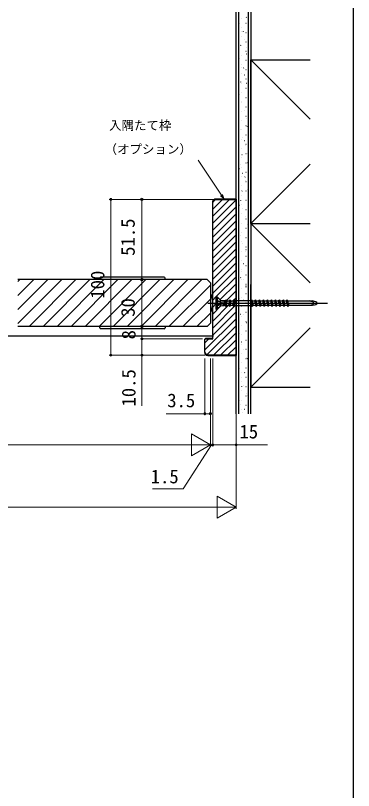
# Model space of a CAD drawing. Units: millimetres, scale not verified. Extents: x -525 to 525, y -784 to 780.
# Drawn here: x 308.2 to 525.1, y -17.5 to 479.7 of the extents above; entities that cross this region are included whole.
import ezdxf
from ezdxf.enums import TextEntityAlignment as Align

# ---------------------------------------------------------------- set-up
doc = ezdxf.new("R2010")
doc.units = ezdxf.units.MM
doc.header["$LTSCALE"] = 4
for name, color, linetype in [('0-3_YKK_12', 2, 'Continuous'), ('0-4_YKK_13', 4, 'Continuous'), ('0-6_YKK_ZWAK', 7, 'Continuous'), ('0-7_YSS_K', 3, 'Continuous'), ('0-8_YSS_KE', 3, 'Continuous')]:
    doc.layers.add(name, color=color, linetype=linetype)
doc.layers.add('0-5_YKK_D', color=6, linetype='Continuous', lineweight=18)
doc.styles.add('ＭＳ ゴシック', font='')
doc.styles.get('ＭＳ ゴシック').set_extended_font_data('MS Gothic')

msp = doc.modelspace()

# ---------------------------------------------------------------- linework, layer by layer
at = {"layer": '0-3_YKK_12'}
for p, q in [((431.211, 310.245), (309.717, 310.244)), ((309.717, 309.005), (310.956, 310.244)), ((309.717, 300.025), (319.936, 310.244)), ((309.717, 291.045), (328.917, 310.244)), ((309.717, 282.064), (337.897, 310.244)), ((316.877, 280.244), (346.877, 310.244)), ((325.857, 280.244), (355.858, 310.244)), ((334.838, 280.244), (364.838, 310.244)), ((343.818, 280.244), (373.818, 310.244)), ((352.798, 280.244), (382.799, 310.244)), ((361.779, 280.244), (391.779, 310.244)), ((370.759, 280.244), (400.759, 310.245)), ((379.739, 280.244), (409.739, 310.245)), ((388.72, 280.245), (418.72, 310.245)), ((397.7, 280.245), (427.7, 310.245)), ((431.211, 310.245), (433.211, 308.245)), ((433.211, 308.245), (433.211, 282.245)), ((406.68, 280.245), (433.211, 306.776)), ((415.661, 280.245), (433.211, 297.796)), ((424.641, 280.245), (433.211, 288.815)), ((431.212, 280.245), (309.717, 280.244)), ((431.211, 280.245), (433.211, 282.245)), ((-77.277, 274.239), (435.211, 274.241))]:
    msp.add_line(p, q, dxfattribs=at)
at = {"layer": '0-4_YKK_13'}
for p, q in [((362.274, 311.275), (362.211, 310.245)), ((403.649, 311.745), (362.774, 311.745)), ((404.211, 310.245), (404.148, 311.275)), ((436.711, 299.185), (436.711, 291.185)), ((436.711, 299.185), (437.511, 299.185)), ((437.511, 299.185), (437.511, 296.921)), ((439.936, 296.76), (437.511, 299.185)), ((439.936, 296.76), (437.511, 298.943)), ((431.711, 295.245), (508.364, 295.245)), ((437.511, 296.921), (439.711, 296.165)), ((437.511, 296.69), (437.511, 293.679)), ((437.511, 296.69), (440.424, 295.857)), ((439.711, 295.742), (437.511, 296.233)), ((439.711, 294.627), (437.511, 294.136)), ((437.511, 293.679), (440.424, 294.512)), ((437.511, 293.448), (439.711, 294.204)), ((439.936, 293.61), (437.511, 291.185)), ((439.936, 293.61), (437.511, 291.426)), ((437.511, 293.448), (437.511, 291.185)), ((439.711, 296.985), (439.711, 296.165)), ((439.711, 296.985), (441.211, 296.76)), ((439.711, 296.165), (440.424, 295.857)), ((439.711, 295.742), (440.424, 295.857)), ((439.711, 295.742), (439.711, 294.627)), ((439.711, 295.742), (439.711, 294.606)), ((439.711, 294.627), (440.424, 294.512)), ((439.711, 294.204), (440.424, 294.512)), ((439.711, 294.204), (439.711, 293.385)), ((439.711, 293.385), (441.211, 293.61)), ((441.211, 296.76), (441.211, 293.61)), ((441.211, 296.76), (442.371, 296.76)), ((441.211, 293.61), (441.982, 293.61)), ((442.371, 296.76), (441.982, 293.61)), ((442.042, 293.835), (441.982, 293.61)), ((442.042, 293.835), (442.381, 293.835)), ((442.591, 296.535), (442.366, 296.76)), ((442.93, 296.535), (442.381, 293.835)), ((442.381, 293.835), (443.131, 293.085)), ((442.591, 296.535), (442.93, 296.535)), ((442.93, 296.535), (443.131, 297.285)), ((443.881, 296.535), (443.131, 297.285)), ((443.131, 297.285), (443.131, 293.085)), ((443.332, 293.835), (443.131, 293.085)), ((443.881, 296.535), (443.332, 293.835)), ((443.332, 293.835), (444.921, 293.835)), ((443.881, 296.535), (445.47, 296.535)), ((445.47, 296.535), (444.921, 293.835)), ((444.921, 293.835), (445.671, 293.085)), ((445.47, 296.535), (445.671, 297.285)), ((446.421, 296.535), (445.671, 297.285)), ((445.671, 297.285), (445.671, 293.085)), ((445.872, 293.835), (445.671, 293.085)), ((446.421, 296.535), (445.872, 293.835)), ((445.872, 293.835), (447.461, 293.835)), ((446.421, 296.535), (448.01, 296.535)), ((448.01, 296.535), (447.461, 293.835)), ((447.461, 293.835), (448.211, 293.085)), ((448.01, 296.535), (448.211, 297.285)), ((448.961, 296.535), (448.211, 297.285)), ((448.211, 297.285), (448.211, 293.085)), ((448.412, 293.835), (448.211, 293.085)), ((448.961, 296.535), (448.412, 293.835)), ((448.412, 293.835), (449.086, 293.835)), ((448.961, 296.535), (449.086, 296.535)), ((449.086, 296.535), (449.211, 296.66)), ((449.086, 293.835), (449.211, 293.71)), ((458.711, 296.66), (449.211, 296.66)), ((449.211, 293.71), (458.711, 293.71)), ((458.836, 296.535), (458.711, 296.66)), ((458.836, 293.835), (458.711, 293.71)), ((458.836, 296.535), (459.051, 296.535)), ((458.836, 293.835), (459.775, 293.835)), ((459.051, 296.535), (459.751, 297.235)), ((459.051, 296.535), (459.996, 293.01)), ((459.751, 297.235), (460.696, 293.71)), ((459.751, 297.235), (459.996, 293.01)), ((459.939, 296.535), (461.591, 296.535)), ((460.696, 293.71), (459.996, 293.01)), ((460.662, 293.835), (462.315, 293.835)), ((461.591, 296.535), (462.291, 297.235)), ((461.591, 296.535), (462.536, 293.01)), ((462.291, 297.235), (462.536, 293.01)), ((462.512, 296.535), (464.131, 296.535)), ((463.202, 293.835), (464.855, 293.835)), ((464.131, 296.535), (464.831, 297.235)), ((464.131, 296.535), (465.076, 293.01)), ((464.831, 297.235), (465.776, 293.71)), ((464.831, 297.235), (465.076, 293.01)), ((465.052, 296.535), (466.671, 296.535)), ((465.776, 293.71), (465.076, 293.01)), ((465.742, 293.835), (467.395, 293.835)), ((466.671, 296.535), (467.371, 297.235)), ((466.671, 296.535), (467.616, 293.01)), ((467.371, 297.235), (468.316, 293.71)), ((467.371, 297.235), (467.616, 293.01)), ((467.592, 296.535), (469.211, 296.535)), ((468.316, 293.71), (467.616, 293.01)), ((468.282, 293.835), (469.935, 293.835)), ((469.211, 296.535), (469.911, 297.235)), ((469.211, 296.535), (470.156, 293.01)), ((469.911, 297.235), (470.856, 293.71)), ((469.911, 297.235), (470.156, 293.01)), ((470.132, 296.535), (471.751, 296.535)), ((470.856, 293.71), (470.156, 293.01)), ((470.822, 293.835), (472.475, 293.835)), ((471.751, 296.535), (472.451, 297.235)), ((471.751, 296.535), (472.696, 293.01)), ((472.451, 297.235), (473.396, 293.71)), ((472.696, 293.01), (472.451, 297.235)), ((472.672, 296.535), (474.291, 296.535)), ((473.396, 293.71), (472.696, 293.01)), ((473.362, 293.835), (475.015, 293.835)), ((474.291, 296.535), (474.991, 297.235)), ((474.291, 296.535), (475.236, 293.01)), ((474.991, 297.235), (475.936, 293.71)), ((474.991, 297.235), (475.236, 293.01)), ((475.212, 296.535), (476.831, 296.535)), ((475.936, 293.71), (475.236, 293.01)), ((475.902, 293.835), (477.555, 293.835)), ((476.831, 296.535), (477.531, 297.235)), ((476.831, 296.535), (477.776, 293.01)), ((477.531, 297.235), (478.476, 293.71)), ((477.776, 293.01), (477.531, 297.235)), ((477.752, 296.535), (479.371, 296.535)), ((478.476, 293.71), (477.776, 293.01)), ((478.442, 293.835), (480.095, 293.835)), ((479.371, 296.535), (480.071, 297.235)), ((479.371, 296.535), (480.316, 293.01)), ((480.071, 297.235), (481.016, 293.71)), ((480.071, 297.235), (480.316, 293.01)), ((480.292, 296.535), (481.911, 296.535)), ((481.016, 293.71), (480.316, 293.01)), ((480.982, 293.835), (482.635, 293.835)), ((481.911, 296.535), (482.611, 297.235)), ((481.911, 296.535), (482.856, 293.01)), ((482.611, 297.235), (483.556, 293.71)), ((482.856, 293.01), (482.611, 297.235)), ((482.799, 296.535), (498.726, 296.535)), ((483.556, 293.71), (482.856, 293.01)), ((483.522, 293.835), (498.726, 293.835)), ((436.711, 291.185), (437.511, 291.185)), ((362.274, 279.214), (362.211, 280.245)), ((403.649, 278.745), (362.774, 278.745)), ((404.211, 280.245), (404.148, 279.214))]:
    msp.add_line(p, q, dxfattribs=at)
msp.add_lwpolyline([(462.291, 297.235), (463.236, 293.71), (462.536, 293.01)], dxfattribs=at)
for centre, radius, start, end in [((362.774, 311.245), 0.5, 90, 176.5), ((403.649, 311.245), 0.5, 3.5, 90), ((453.169, 293.943), 20, 157.35074, 176.26804), ((453.169, 296.546), 20, 183.73196, 202.64926), ((362.774, 279.245), 0.5, 183.5, 270), ((403.649, 279.245), 0.5, 270, 356.5)]:
    msp.add_arc(centre, radius, start, end, dxfattribs=at)
for centre in [(494.711, 295.185), (496.711, 295.185)]:
    msp.add_ellipse(centre, major_axis=(5, 0), ratio=0.295, start_param=5.1270468, end_param=7.4393238, dxfattribs=at)
at = {"layer": '0-5_YKK_D'}
for p, q in [((435.653, 361.741), (368.336, 361.741)), ((369.336, 361.741), (369.336, 261.741)), ((435.653, 361.741), (388.336, 361.741)), ((389.336, 310.245), (389.336, 361.741)), ((402.587, 310.245), (388.336, 310.245)), ((402.587, 310.245), (388.336, 310.245)), ((389.336, 310.245), (389.336, 280.245)), ((402.741, 280.245), (388.336, 280.245)), ((392.278, 280.245), (388.336, 280.245)), ((389.336, 280.245), (389.336, 272.241)), ((428.211, 272.241), (388.336, 272.241)), ((424.711, 261.741), (368.336, 261.741)), ((429.711, 259.541), (429.711, 223.24)), ((433.211, 259.541), (433.211, 203.24)), ((433.223, 259.541), (433.223, 223.24)), ((434.711, 259.541), (434.711, 203.24)), ((433.211, 255.541), (433.211, 203.238)), ((434.711, 255.541), (434.711, 203.24)), ((449.711, 256.741), (449.711, 163.239)), ((449.711, 255.541), (449.711, 203.24)), ((421.087, 211.238), (421.086, 197.238)), ((433.211, 204.238), (421.087, 211.238)), ((419.211, 204.238), (197.222, 204.24)), ((433.211, 204.238), (408.962, 204.238)), ((433.211, 204.238), (421.086, 197.238)), ((433.211, 204.24), (430.661, 204.24)), ((433.211, 204.24), (434.711, 204.24)), ((433.211, 204.24), (434.711, 204.24)), ((434.711, 204.24), (437.261, 204.24)), ((449.711, 164.239), (437.587, 171.239)), ((437.587, 171.239), (437.587, 157.239)), ((-63.277, 164.239), (435.711, 164.239)), ((449.711, 164.239), (425.463, 164.239)), ((449.711, 164.239), (437.587, 157.239))]:
    msp.add_line(p, q, dxfattribs=at)
at = {"layer": '0-5_YKK_D', "color": 1}
for p, q in [((428.211, 272.241), (388.336, 272.241)), ((429.711, 261.741), (388.336, 261.741))]:
    msp.add_line(p, q, dxfattribs=at)
at = {"layer": '0-5_YKK_D'}
for points in [[(441.786, 362.287), (440.363, 364.404), (425.311, 386.795)], [(440.93, 364.785), (441.786, 362.287), (439.796, 364.022)], [(433.223, 224.24), (429.711, 224.24), (404.934, 224.24)], [(433.961, 204.24), (415.862, 176.138), (395.99, 176.138)], [(434.711, 204.24), (449.711, 204.24), (469.989, 204.24)]]:
    msp.add_lwpolyline(points, dxfattribs=at)
at = {"layer": '0-5_YKK_D', "color": 1}
msp.add_lwpolyline([(389.336, 272.241), (389.336, 261.741), (389.336, 229.191)], dxfattribs=at)
at = {"layer": '0-5_YKK_D'}
for centre, radius in [((369.336, 361.741), 0.637), ((389.336, 361.741), 0.85), ((389.336, 310.245), 0.85), ((389.336, 310.245), 0.85), ((389.336, 280.245), 0.85), ((389.336, 280.245), 0.637), ((389.336, 272.241), 0.637), ((369.336, 261.741), 0.637), ((429.711, 224.24), 0.637), ((433.223, 224.24), 0.637), ((434.711, 204.24), 0.637), ((449.711, 204.24), 0.637)]:
    msp.add_circle(centre, radius, dxfattribs=at)
at = {"layer": '0-5_YKK_D', "color": 1}
for centre in [(389.336, 272.241), (389.336, 261.741)]:
    msp.add_circle(centre, 0.637, dxfattribs=at)
at = {"layer": '0-6_YKK_ZWAK'}
msp.add_lwpolyline([(-524.9, -783.5), (525.1, -783.5), (525.1, 746.5)], dxfattribs=at)
at = {"layer": '0-7_YSS_K'}
for p, q in [((449.711, 224.241), (449.711, 481.741)), ((451.211, 481.741), (451.211, 224.241)), ((453.211, 478.06), (453.311, 478.06)), ((456.164, 478.446), (456.33, 478.556)), ((457.711, 224.241), (457.711, 481.741)), ((459.211, 481.741), (459.211, 241.241)), ((451.923, 474.466), (451.942, 474.473)), ((456.061, 474.83), (456.161, 474.83)), ((457.409, 476.409), (457.428, 476.416)), ((453.121, 469.209), (453.139, 469.215)), ((453.211, 472.08), (453.311, 472.08)), ((454.395, 469.44), (454.562, 469.55)), ((456.061, 468.85), (456.161, 468.85)), ((453.211, 466.1), (453.311, 466.1)), ((455.072, 464.218), (455.091, 464.225)), ((456.061, 462.87), (456.161, 462.87)), ((452.626, 460.433), (452.793, 460.544)), ((453.211, 460.12), (453.311, 460.12)), ((456.364, 458.994), (456.383, 459)), ((453.211, 454.14), (453.311, 454.14)), ((456.061, 456.89), (456.161, 456.89)), ((456.236, 454.987), (456.402, 455.097)), ((457.562, 453.736), (457.581, 453.743)), ((452.076, 451.793), (452.095, 451.8)), ((453.211, 448.16), (453.311, 448.16)), ((456.061, 450.91), (456.161, 450.91)), ((459.211, 451.241), (497.291, 413.162)), ((459.211, 346.241), (459.211, 451.241)), ((459.211, 451.241), (497.291, 451.241)), ((453.274, 446.535), (453.293, 446.542)), ((454.467, 445.98), (454.633, 446.091)), ((456.061, 444.93), (456.161, 444.93)), ((453.211, 442.18), (453.311, 442.18)), ((455.226, 441.545), (455.245, 441.551)), ((456.061, 438.95), (456.161, 438.95)), ((452.698, 436.974), (452.865, 437.084)), ((453.211, 436.2), (453.311, 436.2)), ((456.061, 432.97), (456.161, 432.97)), ((456.518, 436.32), (456.537, 436.327)), ((452.229, 429.12), (452.248, 429.126)), ((453.211, 430.22), (453.311, 430.22)), ((453.211, 424.24), (453.311, 424.24)), ((453.427, 423.862), (453.446, 423.869)), ((456.061, 426.99), (456.161, 426.99)), ((453.211, 418.26), (453.311, 418.26)), ((455.379, 418.871), (455.398, 418.878)), ((456.061, 421.01), (456.161, 421.01)), ((456.061, 415.03), (456.161, 415.03)), ((456.671, 413.647), (456.69, 413.654)), ((453.211, 412.28), (453.311, 412.28)), ((456.061, 409.05), (456.161, 409.05)), ((456.997, 408.477), (457.163, 408.587)), ((452.383, 406.446), (452.402, 406.453)), ((453.211, 406.3), (453.311, 406.3)), ((456.061, 403.07), (456.161, 403.07)), ((453.211, 400.32), (453.311, 400.32)), ((453.58, 401.189), (453.599, 401.195)), ((455.228, 399.47), (455.394, 399.581)), ((453.211, 394.34), (453.311, 394.34)), ((455.532, 396.198), (455.551, 396.205)), ((456.061, 397.09), (456.161, 397.09)), ((451.244, 388.997), (451.263, 389.004)), ((453.211, 388.36), (453.311, 388.36)), ((453.459, 390.464), (453.626, 390.574)), ((456.061, 391.11), (456.161, 391.11)), ((456.824, 390.974), (456.843, 390.98)), ((452.536, 383.773), (452.555, 383.78)), ((456.061, 385.13), (456.161, 385.13)), ((457.068, 385.018), (457.235, 385.128)), ((497.291, 384.32), (459.211, 346.241)), ((451.69, 381.458), (451.857, 381.568)), ((453.211, 382.38), (453.311, 382.38)), ((453.734, 378.515), (453.753, 378.522)), ((456.061, 379.15), (456.161, 379.15)), ((453.211, 376.4), (453.311, 376.4)), ((455.3, 376.011), (455.466, 376.122)), ((455.686, 373.525), (455.704, 373.531)), ((456.061, 373.17), (456.161, 373.17)), ((453.211, 370.42), (453.311, 370.42)), ((456.978, 368.3), (456.997, 368.307)), ((451.397, 366.324), (451.416, 366.331)), ((453.211, 364.44), (453.311, 364.44)), ((453.531, 367.005), (453.697, 367.115)), ((456.061, 367.19), (456.161, 367.19)), ((434.711, 355.507), (440.946, 361.741)), ((434.711, 351.016), (445.436, 361.741)), ((434.711, 346.526), (449.711, 361.526)), ((434.73, 360.016), (436.437, 361.722)), ((451.762, 357.999), (451.929, 358.109)), ((452.689, 361.1), (452.708, 361.106)), ((453.211, 358.46), (453.311, 358.46)), ((456.061, 361.21), (456.161, 361.21)), ((434.711, 342.036), (449.711, 357.036)), ((453.887, 355.842), (453.906, 355.849)), ((456.061, 355.23), (456.161, 355.23)), ((434.711, 337.546), (449.711, 352.546)), ((434.711, 333.056), (449.711, 348.056)), ((453.211, 352.48), (453.311, 352.48)), ((455.839, 350.851), (455.858, 350.858)), ((456.061, 349.25), (456.161, 349.25)), ((434.711, 328.566), (449.711, 343.566)), ((451.551, 343.651), (451.569, 343.657)), ((453.211, 346.5), (453.311, 346.5)), ((456.061, 343.27), (456.161, 343.27)), ((457.131, 345.627), (457.15, 345.634)), ((459.211, 346.241), (497.291, 346.241)), ((459.211, 346.241), (497.291, 308.162)), ((459.211, 346.241), (497.291, 346.241)), ((434.711, 324.076), (449.711, 339.076)), ((452.843, 338.426), (452.861, 338.433)), ((453.211, 340.52), (453.311, 340.52)), ((434.711, 319.586), (449.711, 334.586)), ((453.211, 334.54), (453.311, 334.54)), ((454.04, 333.169), (454.059, 333.175)), ((456.061, 337.29), (456.161, 337.29)), ((434.711, 315.095), (449.711, 330.095)), ((453.211, 328.56), (453.311, 328.56)), ((455.992, 328.178), (456.011, 328.185)), ((456.061, 331.31), (456.161, 331.31)), ((456.061, 329.501), (456.227, 329.612)), ((434.711, 310.605), (449.711, 325.605)), ((456.061, 325.33), (456.161, 325.33)), ((434.711, 306.115), (449.711, 321.115)), ((451.704, 320.977), (451.723, 320.984)), ((453.211, 322.58), (453.311, 322.58)), ((454.292, 320.495), (454.458, 320.605)), ((456.061, 319.35), (456.161, 319.35)), ((457.284, 322.954), (457.303, 322.96)), ((434.711, 301.625), (449.711, 316.625)), ((452.996, 315.753), (453.015, 315.76)), ((453.211, 316.6), (453.311, 316.6)), ((456.061, 313.37), (456.161, 313.37)), ((436.761, 299.185), (449.711, 312.135)), ((452.523, 311.489), (452.69, 311.599)), ((453.211, 310.62), (453.311, 310.62)), ((454.194, 310.495), (454.213, 310.502)), ((439.381, 297.315), (449.711, 307.645)), ((453.211, 304.64), (453.311, 304.64)), ((456.061, 307.39), (456.161, 307.39)), ((456.133, 306.042), (456.299, 306.153)), ((456.146, 305.505), (456.164, 305.511)), ((459.211, 224.241), (459.211, 307.106)), ((434.711, 297.135), (436.711, 299.135)), ((443.486, 296.93), (449.711, 303.155)), ((448.271, 297.224), (449.711, 298.664)), ((451.857, 298.304), (451.876, 298.311)), ((453.211, 298.66), (453.311, 298.66)), ((456.061, 301.41), (456.161, 301.41)), ((457.438, 300.28), (457.456, 300.287)), ((434.711, 292.645), (436.711, 294.645)), ((434.711, 283.664), (444.881, 293.835)), ((434.711, 279.174), (449.247, 293.71)), ((434.711, 288.155), (439.982, 293.425)), ((447.581, 296.535), (448.168, 297.121)), ((454.364, 297.036), (454.53, 297.146)), ((456.061, 295.43), (456.161, 295.43)), ((434.711, 274.684), (449.711, 289.684)), ((453.149, 293.08), (453.168, 293.086)), ((453.211, 292.68), (453.311, 292.68)), ((456.061, 289.45), (456.161, 289.45)), ((429.711, 265.194), (449.711, 285.194)), ((452.595, 288.029), (452.762, 288.14)), ((453.211, 286.7), (453.311, 286.7)), ((454.347, 287.822), (454.366, 287.829)), ((456.061, 283.47), (456.161, 283.47)), ((430.914, 261.907), (449.711, 280.704)), ((453.211, 280.72), (453.311, 280.72)), ((456.299, 282.831), (456.318, 282.838)), ((459.211, 241.241), (497.291, 279.32)), ((435.238, 261.741), (449.711, 276.214)), ((452.01, 275.631), (452.029, 275.637)), ((453.211, 274.74), (453.311, 274.74)), ((456.061, 277.49), (456.161, 277.49)), ((457.591, 277.607), (457.61, 277.614)), ((429.711, 269.684), (432.268, 272.241)), ((439.729, 261.741), (449.711, 271.724)), ((453.211, 268.76), (453.311, 268.76)), ((453.302, 270.406), (453.321, 270.413)), ((456.061, 271.51), (456.161, 271.51)), ((444.219, 261.741), (449.711, 267.234)), ((454.5, 265.149), (454.519, 265.155)), ((456.061, 265.53), (456.161, 265.53)), ((448.709, 261.741), (449.711, 262.743)), ((453.211, 262.78), (453.311, 262.78)), ((456.061, 259.55), (456.161, 259.55)), ((456.452, 260.158), (456.471, 260.165)), ((456.893, 259.532), (457.06, 259.643)), ((453.211, 256.8), (453.311, 256.8)), ((456.061, 253.57), (456.161, 253.57)), ((452.164, 252.957), (452.183, 252.964)), ((453.211, 250.82), (453.311, 250.82)), ((455.125, 250.526), (455.291, 250.636)), ((453.211, 244.84), (453.311, 244.84)), ((453.456, 247.733), (453.475, 247.74)), ((456.061, 247.59), (456.161, 247.59)), ((453.211, 238.86), (453.311, 238.86)), ((453.356, 241.519), (453.523, 241.63)), ((454.654, 242.475), (454.672, 242.482)), ((456.061, 241.61), (456.161, 241.61)), ((459.211, 241.241), (497.291, 241.241)), ((456.061, 235.63), (456.161, 235.63)), ((456.605, 237.485), (456.624, 237.491)), ((456.965, 236.073), (457.132, 236.183)), ((451.587, 232.513), (451.754, 232.623)), ((452.317, 230.284), (452.336, 230.291)), ((453.211, 232.88), (453.311, 232.88)), ((456.061, 229.65), (456.161, 229.65)), ((453.211, 226.9), (453.311, 226.9)), ((453.609, 225.06), (453.628, 225.066)), ((455.197, 227.067), (455.363, 227.177))]:
    msp.add_line(p, q, dxfattribs=at)
at = {"layer": '0-8_YSS_KE'}
for p, q in [((449.911, 354.941), (449.711, 354.941)), ((429.511, 271.824), (429.511, 263.741)), ((449.911, 268.541), (449.711, 268.541))]:
    msp.add_line(p, q, dxfattribs=at)
for points in [[(434.511, 359.741), (434.511, 272.441), (430.129, 272.441), (429.511, 271.824)], [(429.711, 263.741), (429.711, 271.741), (430.211, 272.241), (434.711, 272.241), (434.711, 359.741)], [(436.711, 361.741), (449.711, 361.741), (449.711, 261.741), (431.711, 261.741)], [(449.911, 354.941), (449.911, 361.941), (436.711, 361.941)], [(431.711, 261.541), (449.911, 261.541), (449.911, 268.541)]]:
    msp.add_lwpolyline(points, dxfattribs=at)
for centre, radius, start, end in [((436.711, 359.741), 2.2, 90, 180), ((436.711, 359.741), 2, 90, 180), ((431.711, 263.741), 2.2, 180, 270), ((431.711, 263.741), 2, 180, 270)]:
    msp.add_arc(centre, radius, start, end, dxfattribs=at)

# ---------------------------------------------------------------- texts
at = {"layer": '0-5_YKK_D', "style": 'ＭＳ ゴシック'}
for s, height, p in [('入隅たて枠', 5.865, (368.22, 404.492)), ('（オプション）', 5.865, (365.356, 389.25)), ('3.5', 8.798, (405.548, 225.74)), ('15', 8.798, (451.921, 205.74)), ('1.5', 8.798, (394.949, 176.938))]:
    msp.add_text(s, height=height, dxfattribs=at).set_placement(p, align=Align.BOTTOM_LEFT)
for s, p in [('51.5', (387.336, 325.5)), ('100', (367.836, 298.036)), ('30', (387.336, 286.381)), ('8', (387.836, 271.879))]:
    msp.add_text(s, height=8.798, rotation=90, dxfattribs=at).set_placement(p, align=Align.BOTTOM_LEFT)
at = {"layer": '0-5_YKK_D', "color": 1, "style": 'ＭＳ ゴシック'}
msp.add_text('10.5', height=8.798, rotation=90, dxfattribs=at).set_placement((387.836, 228.85), align=Align.BOTTOM_LEFT)

doc.saveas('drawing.dxf')
